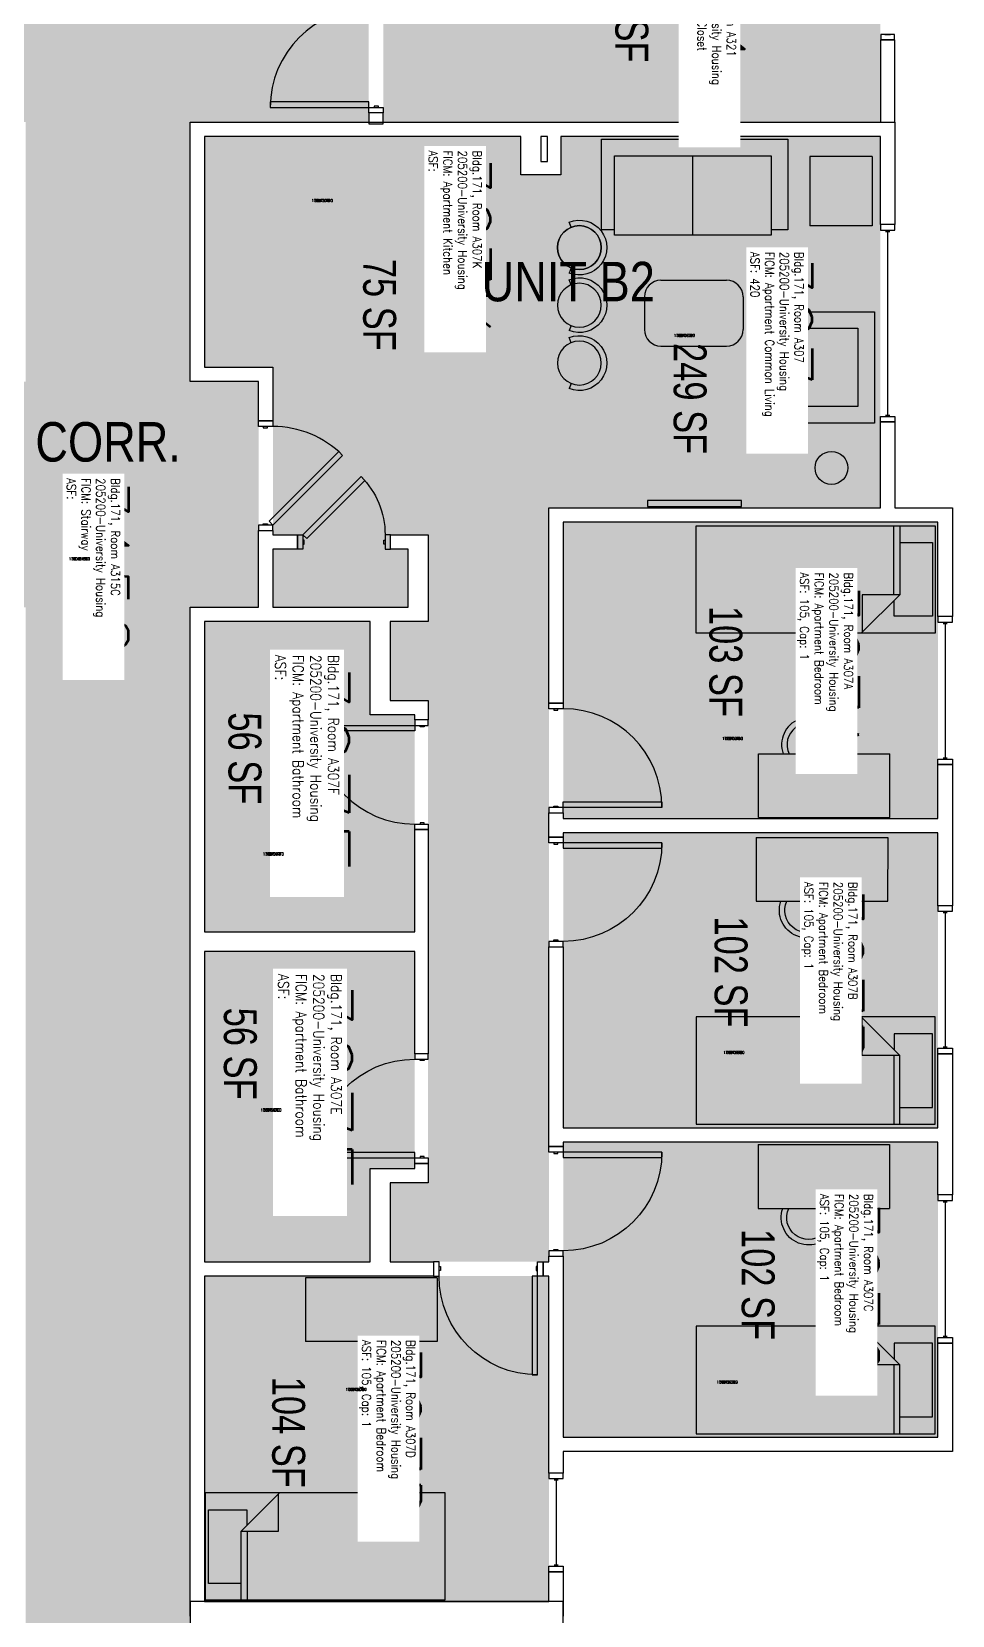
# Model space of a CAD drawing. Header units: inches. Extents: x 88 to 3257, y -489 to 2081.
# Drawn here: x 1581 to 1917, y 540 to 1117 of the extents above; entities that cross this region are included whole.
import ezdxf
from ezdxf.enums import TextEntityAlignment as Align

# ---------------------------------------------------------------- set-up
doc = ezdxf.new("R2010")
doc.units = ezdxf.units.IN
doc.header["$LTSCALE"] = 48
doc.header["$MEASUREMENT"] = 0
for name, color, linetype in [('A-AREA-IDEN', 1, 'Continuous'), ('A-DOOR', 2, 'Continuous'), ('A-FURN', 3, 'Continuous'), ('A-GLAZ', 1, 'Continuous'), ('A-IDEN-RNUM', 7, 'Continuous'), ('A-IDEN-SNUM', 4, 'Continuous'), ('A-IDEN-VNUM', 4, 'Continuous'), ('A-WALL', 5, 'Continuous'), ('AREA-TEXT', 3, 'Continuous'), ('Rooms-Category-Color', 7, 'Continuous'), ('Rooms-College-Color', 7, 'Continuous'), ('Rooms-Department-Color', 7, 'Continuous'), ('Rooms-Division-Color', 7, 'Continuous'), ('Rooms-Information', 7, 'Continuous')]:
    doc.layers.add(name, color=color, linetype=linetype)
doc.styles.add('AREA', font='arial.ttf', dxfattribs={"width": 0.75, "height": 12})
doc.styles.add('ROOMSNUMBER', font='txt.shx', dxfattribs={"height": 0.03})
doc.styles.add('ROOMVNUMBER', font='simplex.shx', dxfattribs={"width": 0.85})
doc.styles.get("Standard").update_dxf_attribs({"font": 'ARIALN.TTF'})
pattern_1 = [(45, (2289.79557, 480.01828), (0.088388348, -0.088388348), [])]

# ---------------------------------------------------------------- blocks, each defined once
blk = doc.blocks.new('A$C4D89189E')
for p, q in [((0, 48), (0, 0)), ((0, 48), (23.25, 48)), ((23.25, 48), (23.25, 0)), ((29.75, 22.18), (30.53, 20.35)), ((0, 0), (23.25, 0.01))]:
    blk.add_line(p, q)
for radius, start, end in [(10, 293.20604, 109.52969), (8, 245.29988, 114.70012)]:
    blk.add_arc((26.59, 29.54), radius, start, end)
blk = doc.blocks.new('LUVSEAT')
at = {"layer": 'A-FURN'}
for p, q in [((0, 34), (-33, 34)), ((-33, 34), (-33, 28)), ((0, -34), (0, 34)), ((-6, 28), (-35, 28)), ((-35, 28), (-35, -29.21)), ((-6, -29.21), (-6, 28)), ((-35, -0.6), (-6, -0.6)), ((-35, -29.21), (-6, -29.21)), ((-33, -29.21), (-33, -34)), ((-33, -34), (0, -34))]:
    blk.add_line(p, q, dxfattribs=at)
blk = doc.blocks.new('Bar stool')
at = {"layer": 'A-FURN'}
for p, q in [((-7.43, -2.97), (-9.29, -3.71)), ((7.43, -2.97), (9.29, -3.71))]:
    blk.add_line(p, q, dxfattribs=at)
blk.add_circle((0, 0), 8, dxfattribs=at)
blk.add_arc((0, 0), 10, 338.20604, 201.79396, dxfattribs=at)
blk = doc.blocks.new('BED_TWIN')
at = {"linetype": 'Continuous'}
for p, q in [((87.250002, 19.500025), (0, 19.500025)), ((0, 19.500025), (0, -19.740625)), ((12.96, 19.500025), (12.96, -5.659925)), ((15.12, -5.659925), (15.12, 19.500025)), ((87.250002, -19.740625), (87.250002, 19.504725)), ((12.96, 13.379975), (0.99222, 13.379975)), ((1, 13.376575), (1, -13.500025)), ((27.040597, -19.740625), (12.96, -5.659925)), ((12.96, -5.659925), (26.64, -5.659925)), ((26.64, -5.659925), (26.64, -19.340025)), ((15, -13.500025), (15, -7.717325)), ((1, -13.500025), (15, -13.500025)), ((0, -19.740625), (87.252733, -19.740625))]:
    blk.add_line(p, q, dxfattribs=at)
blk = doc.blocks.new('TV')
at = {"layer": 'A-FURN'}
blk.add_lwpolyline([(464.06, -449.82), (466.21, -449.82), (466.21, -484.13), (464.06, -484.13)], close=True, dxfattribs=at)
blk = doc.blocks.new('singleseat')
at = {"layer": 'A-FURN'}
for p, q in [((535.06, -401.29), (494.46, -401.29)), ((494.46, -401.29), (494.46, -434.29)), ((535.06, -434.29), (535.06, -401.29)), ((529.06, -407.29), (500.46, -407.29)), ((500.46, -407.29), (500.46, -436.29)), ((529.06, -436.29), (529.06, -407.29)), ((529.06, -436.29), (529.06, -407.29)), ((494.46, -434.29), (500.46, -434.29)), ((500.46, -436.29), (529.06, -436.29)), ((529.06, -434.29), (533.85, -434.29)), ((529.06, -434.29), (535.06, -434.29))]:
    blk.add_line(p, q, dxfattribs=at)

msp = doc.modelspace()

# ---------------------------------------------------------------- hatches: boundary and pattern name
h = msp.add_hatch()
h.set_pattern_fill('ANSI31', color=256, style=0)
h.set_pattern_definition(pattern_1)
h.paths.add_polyline_path([(1705.85, 811.49), (1705.85, 870.22), (1696.64, 870.22), (1696.64, 811.49)], flags=9)
h = msp.add_hatch()
h.set_pattern_fill('ANSI31', color=256, style=0)
h.set_pattern_definition(pattern_1)
h.paths.add_polyline_path([(1705.85, 811.49), (1705.85, 870.22), (1696.64, 870.22), (1696.64, 811.49)], flags=9)
at = {"layer": 'Rooms-Category-Color', "true_color": 0xadadad}
for points in [[(547.22, 1084.25), (609.5, 1084.25), (609.5, 965.5), (687.5, 965.5), (687.5, 1084.25), (855.25, 1084.25), (855.25, 1060.25), (1158.95, 1060.25), (1158.95, 1084.25), (1578.7, 1084.25), (1703.95, 1084.25), (1703.95, 1168.24), (1549.3, 1168.24), (1549.3, 1193.24), (1466.98, 1193.24), (1466.98, 1168.24), (1104.2, 1168.24), (1104.2, 1156.25), (910, 1156.25), (910, 1168.24), (547.22, 1168.24), (547.22, 1084.25)], [(1638.7, 1084.25), (1578.7, 1084.25), (1578.7, 989.61), (1553.7, 989.61), (1553.7, 907.28), (1578.7, 907.28), (1578.7, 176.47), (1553.7, 176.47), (1553.7, 94.14), (1578.7, 94.14), (1578.7, -0.5), (1546.26, -0.5), (1546.26, -112), (1578.7, -112), (1578.7, -140), (1638.7, -140), (1638.7, 94.14), (1663.7, 94.14), (1663.7, 176.47), (1638.7, 176.47), (1638.7, 907.28), (1663.7, 907.28), (1663.7, 989.61), (1638.7, 989.61)]]:
    msp.add_hatch(color=253, dxfattribs=at).paths.add_polyline_path(points)
at = {"layer": 'Rooms-Category-Color', "true_color": 0x728ef3}
for points in [[(1890.7, 1084.25), (1890.7, 1168.24), (1709.2, 1168.24), (1709.2, 1084.25)], [(1643.95, 994.86), (1774.08, 994.86), (1774.08, 1065), (1759.45, 1065), (1759.45, 1079), (1643.95, 1079)], [(1774.08, 1079), (1774.08, 994.86), (1668.95, 994.86), (1668.95, 933.73), (1677.9, 933.73), (1677.9, 928.48), (1668.95, 928.48), (1668.95, 907.28), (1718.33, 907.28), (1718.33, 928.48), (1711.9, 928.48), (1711.9, 933.73), (1725.58, 933.73), (1725.58, 902.03), (1711.7, 902.03), (1711.7, 873.28), (1725.58, 873.28), (1725.58, 697.25), (1711.7, 697.25), (1711.7, 668.5), (1769.7, 668.5), (1769.7, 943.5), (1890.7, 943.5), (1890.7, 1079)], [(1774.95, 938.25), (1911.7, 938.25), (1911.7, 830.25), (1774.95, 830.25)], [(1643.95, 902.03), (1643.95, 788.89), (1720.7, 788.89), (1720.7, 868.03), (1704.45, 868.03), (1704.45, 902.03)], [(1774.95, 825), (1911.7, 825), (1911.7, 717.38), (1774.95, 717.38)], [(1643.95, 781.64), (1643.95, 668.5), (1704.45, 668.5), (1704.45, 702.5), (1720.7, 702.5), (1720.7, 781.64)], [(1774.95, 712.13), (1774.95, 604.5), (1911.7, 604.5), (1911.7, 712.13)], [(1643.95, 544.5), (1643.95, 663.25), (1769.7, 663.25), (1769.7, 544.5)]]:
    msp.add_hatch(color=171, dxfattribs=at).paths.add_polyline_path(points)
at = {"layer": 'Rooms-College-Color', "true_color": 0xadadad}
for points in [[(547.22, 1084.25), (609.5, 1084.25), (609.5, 965.5), (687.5, 965.5), (687.5, 1084.25), (855.25, 1084.25), (855.25, 1060.25), (1158.95, 1060.25), (1158.95, 1084.25), (1578.7, 1084.25), (1703.95, 1084.25), (1703.95, 1168.24), (1549.3, 1168.24), (1549.3, 1193.24), (1466.98, 1193.24), (1466.98, 1168.24), (1104.2, 1168.24), (1104.2, 1156.25), (910, 1156.25), (910, 1168.24), (547.22, 1168.24), (547.22, 1084.25)], [(1890.7, 1084.25), (1890.7, 1168.24), (1709.2, 1168.24), (1709.2, 1084.25)], [(1638.7, 1084.25), (1578.7, 1084.25), (1578.7, 989.61), (1553.7, 989.61), (1553.7, 907.28), (1578.7, 907.28), (1578.7, 176.47), (1553.7, 176.47), (1553.7, 94.14), (1578.7, 94.14), (1578.7, -0.5), (1546.26, -0.5), (1546.26, -112), (1578.7, -112), (1578.7, -140), (1638.7, -140), (1638.7, 94.14), (1663.7, 94.14), (1663.7, 176.47), (1638.7, 176.47), (1638.7, 907.28), (1663.7, 907.28), (1663.7, 989.61), (1638.7, 989.61)], [(1643.95, 994.86), (1774.08, 994.86), (1774.08, 1065), (1759.45, 1065), (1759.45, 1079), (1643.95, 1079)], [(1774.08, 1079), (1774.08, 994.86), (1668.95, 994.86), (1668.95, 933.73), (1677.9, 933.73), (1677.9, 928.48), (1668.95, 928.48), (1668.95, 907.28), (1718.33, 907.28), (1718.33, 928.48), (1711.9, 928.48), (1711.9, 933.73), (1725.58, 933.73), (1725.58, 902.03), (1711.7, 902.03), (1711.7, 873.28), (1725.58, 873.28), (1725.58, 697.25), (1711.7, 697.25), (1711.7, 668.5), (1769.7, 668.5), (1769.7, 943.5), (1890.7, 943.5), (1890.7, 1079)], [(1774.95, 938.25), (1911.7, 938.25), (1911.7, 830.25), (1774.95, 830.25)], [(1643.95, 902.03), (1643.95, 788.89), (1720.7, 788.89), (1720.7, 868.03), (1704.45, 868.03), (1704.45, 902.03)], [(1774.95, 825), (1911.7, 825), (1911.7, 717.38), (1774.95, 717.38)], [(1643.95, 781.64), (1643.95, 668.5), (1704.45, 668.5), (1704.45, 702.5), (1720.7, 702.5), (1720.7, 781.64)], [(1774.95, 712.13), (1774.95, 604.5), (1911.7, 604.5), (1911.7, 712.13)], [(1643.95, 544.5), (1643.95, 663.25), (1769.7, 663.25), (1769.7, 544.5)]]:
    msp.add_hatch(color=253, dxfattribs=at).paths.add_polyline_path(points)
at = {"layer": 'Rooms-Department-Color', "true_color": 0xacacac}
for points in [[(547.22, 1084.25), (609.5, 1084.25), (609.5, 965.5), (687.5, 965.5), (687.5, 1084.25), (855.25, 1084.25), (855.25, 1060.25), (1158.95, 1060.25), (1158.95, 1084.25), (1578.7, 1084.25), (1703.95, 1084.25), (1703.95, 1168.24), (1549.3, 1168.24), (1549.3, 1193.24), (1466.98, 1193.24), (1466.98, 1168.24), (1104.2, 1168.24), (1104.2, 1156.25), (910, 1156.25), (910, 1168.24), (547.22, 1168.24), (547.22, 1084.25)], [(1638.7, 1084.25), (1578.7, 1084.25), (1578.7, 989.61), (1553.7, 989.61), (1553.7, 907.28), (1578.7, 907.28), (1578.7, 176.47), (1553.7, 176.47), (1553.7, 94.14), (1578.7, 94.14), (1578.7, -0.5), (1546.26, -0.5), (1546.26, -112), (1578.7, -112), (1578.7, -140), (1638.7, -140), (1638.7, 94.14), (1663.7, 94.14), (1663.7, 176.47), (1638.7, 176.47), (1638.7, 907.28), (1663.7, 907.28), (1663.7, 989.61), (1638.7, 989.61)]]:
    msp.add_hatch(color=253, dxfattribs=at).paths.add_polyline_path(points)
at = {"layer": 'Rooms-Department-Color', "true_color": 0x604aed}
for points in [[(1890.7, 1084.25), (1890.7, 1168.24), (1709.2, 1168.24), (1709.2, 1084.25)], [(1643.95, 994.86), (1774.08, 994.86), (1774.08, 1065), (1759.45, 1065), (1759.45, 1079), (1643.95, 1079)], [(1774.08, 1079), (1774.08, 994.86), (1668.95, 994.86), (1668.95, 933.73), (1677.9, 933.73), (1677.9, 928.48), (1668.95, 928.48), (1668.95, 907.28), (1718.33, 907.28), (1718.33, 928.48), (1711.9, 928.48), (1711.9, 933.73), (1725.58, 933.73), (1725.58, 902.03), (1711.7, 902.03), (1711.7, 873.28), (1725.58, 873.28), (1725.58, 697.25), (1711.7, 697.25), (1711.7, 668.5), (1769.7, 668.5), (1769.7, 943.5), (1890.7, 943.5), (1890.7, 1079)], [(1774.95, 938.25), (1911.7, 938.25), (1911.7, 830.25), (1774.95, 830.25)], [(1643.95, 902.03), (1643.95, 788.89), (1720.7, 788.89), (1720.7, 868.03), (1704.45, 868.03), (1704.45, 902.03)], [(1774.95, 825), (1911.7, 825), (1911.7, 717.38), (1774.95, 717.38)], [(1643.95, 781.64), (1643.95, 668.5), (1704.45, 668.5), (1704.45, 702.5), (1720.7, 702.5), (1720.7, 781.64)], [(1774.95, 712.13), (1774.95, 604.5), (1911.7, 604.5), (1911.7, 712.13)], [(1643.95, 544.5), (1643.95, 663.25), (1769.7, 663.25), (1769.7, 544.5)]]:
    msp.add_hatch(color=173, dxfattribs=at).paths.add_polyline_path(points)
at = {"layer": 'Rooms-Division-Color', "true_color": 0xadadad}
for points in [[(547.22, 1084.25), (609.5, 1084.25), (609.5, 965.5), (687.5, 965.5), (687.5, 1084.25), (855.25, 1084.25), (855.25, 1060.25), (1158.95, 1060.25), (1158.95, 1084.25), (1578.7, 1084.25), (1703.95, 1084.25), (1703.95, 1168.24), (1549.3, 1168.24), (1549.3, 1193.24), (1466.98, 1193.24), (1466.98, 1168.24), (1104.2, 1168.24), (1104.2, 1156.25), (910, 1156.25), (910, 1168.24), (547.22, 1168.24), (547.22, 1084.25)], [(1638.7, 1084.25), (1578.7, 1084.25), (1578.7, 989.61), (1553.7, 989.61), (1553.7, 907.28), (1578.7, 907.28), (1578.7, 176.47), (1553.7, 176.47), (1553.7, 94.14), (1578.7, 94.14), (1578.7, -0.5), (1546.26, -0.5), (1546.26, -112), (1578.7, -112), (1578.7, -140), (1638.7, -140), (1638.7, 94.14), (1663.7, 94.14), (1663.7, 176.47), (1638.7, 176.47), (1638.7, 907.28), (1663.7, 907.28), (1663.7, 989.61), (1638.7, 989.61)]]:
    msp.add_hatch(color=253, dxfattribs=at).paths.add_polyline_path(points)
at = {"layer": 'Rooms-Division-Color', "true_color": 0x604aed}
for points in [[(1890.7, 1084.25), (1890.7, 1168.24), (1709.2, 1168.24), (1709.2, 1084.25)], [(1643.95, 994.86), (1774.08, 994.86), (1774.08, 1065), (1759.45, 1065), (1759.45, 1079), (1643.95, 1079)], [(1774.08, 1079), (1774.08, 994.86), (1668.95, 994.86), (1668.95, 933.73), (1677.9, 933.73), (1677.9, 928.48), (1668.95, 928.48), (1668.95, 907.28), (1718.33, 907.28), (1718.33, 928.48), (1711.9, 928.48), (1711.9, 933.73), (1725.58, 933.73), (1725.58, 902.03), (1711.7, 902.03), (1711.7, 873.28), (1725.58, 873.28), (1725.58, 697.25), (1711.7, 697.25), (1711.7, 668.5), (1769.7, 668.5), (1769.7, 943.5), (1890.7, 943.5), (1890.7, 1079)], [(1774.95, 938.25), (1911.7, 938.25), (1911.7, 830.25), (1774.95, 830.25)], [(1643.95, 902.03), (1643.95, 788.89), (1720.7, 788.89), (1720.7, 868.03), (1704.45, 868.03), (1704.45, 902.03)], [(1774.95, 825), (1911.7, 825), (1911.7, 717.38), (1774.95, 717.38)], [(1643.95, 781.64), (1643.95, 668.5), (1704.45, 668.5), (1704.45, 702.5), (1720.7, 702.5), (1720.7, 781.64)], [(1774.95, 712.13), (1774.95, 604.5), (1911.7, 604.5), (1911.7, 712.13)], [(1643.95, 544.5), (1643.95, 663.25), (1769.7, 663.25), (1769.7, 544.5)]]:
    msp.add_hatch(color=173, dxfattribs=at).paths.add_polyline_path(points)

# ---------------------------------------------------------------- linework, layer by layer
at = {"layer": 'A-DOOR'}
for p, q in [((1703.95, 1091.63), (1667.95, 1091.63)), ((1667.95, 1091.63), (1667.95, 1089.63)), ((1703.95, 1091.63), (1667.95, 1091.63)), ((1667.95, 1091.63), (1667.95, 1089.63)), ((1667.95, 1089.63), (1703.95, 1089.63)), ((1667.95, 1089.63), (1703.95, 1089.63)), ((1703.95, 1089.63), (1703.95, 1091.63)), ((1703.95, 1089.63), (1703.95, 1091.63)), ((1703.95, 1087.63), (1703.95, 1089.63)), ((1703.95, 1089.63), (1709.2, 1089.63)), ((1703.95, 1087.63), (1703.95, 1089.63)), ((1703.95, 1089.63), (1709.2, 1089.63)), ((1709.2, 1087.63), (1703.95, 1087.63)), ((1709.2, 1087.63), (1703.95, 1087.63)), ((1707.45, 1090.13), (1705.95, 1090.13)), ((1705.95, 1090.13), (1705.95, 1089.63)), ((1707.45, 1090.13), (1705.95, 1090.13)), ((1705.95, 1090.13), (1705.95, 1089.63)), ((1705.95, 1089.63), (1707.45, 1089.63)), ((1705.95, 1089.63), (1707.45, 1089.63)), ((1707.45, 1089.63), (1707.45, 1090.13)), ((1707.45, 1089.63), (1707.45, 1090.13)), ((1709.2, 1089.63), (1709.2, 1087.63)), ((1709.2, 1089.63), (1709.2, 1087.63))]:
    msp.add_line(p, q, dxfattribs=at)
for points in [[(1663.7, 973.22), (1663.7, 975.22), (1668.95, 975.22), (1668.95, 973.22)], [(1663.7, 973.22), (1663.7, 975.22), (1668.95, 975.22), (1668.95, 973.22)], [(1665.45, 973.22), (1665.45, 972.72), (1666.95, 972.72), (1666.95, 973.22)], [(1665.45, 973.22), (1665.45, 972.72), (1666.95, 972.72), (1666.95, 973.22)], [(1668.95, 937.22), (1667.54, 938.63), (1692.99, 964.09), (1694.41, 962.67)], [(1668.95, 937.22), (1667.54, 938.63), (1692.99, 964.09), (1694.41, 962.67)], [(1679.9, 933.73), (1681.32, 932.32), (1702.53, 953.53), (1701.12, 954.94)], [(1679.9, 933.73), (1681.32, 932.32), (1702.53, 953.53), (1701.12, 954.94)], [(1663.7, 937.22), (1663.7, 935.22), (1668.95, 935.22), (1668.95, 937.22)], [(1663.7, 937.22), (1663.7, 935.22), (1668.95, 935.22), (1668.95, 937.22)], [(1665.45, 937.22), (1665.45, 937.72), (1666.95, 937.72), (1666.95, 937.22)], [(1665.45, 937.22), (1665.45, 937.72), (1666.95, 937.72), (1666.95, 937.22)], [(1679.9, 928.48), (1677.9, 928.48), (1677.9, 933.73), (1679.9, 933.73)], [(1679.9, 928.48), (1677.9, 928.48), (1677.9, 933.73), (1679.9, 933.73)], [(1679.9, 930.23), (1680.4, 930.23), (1680.4, 931.73), (1679.9, 931.73)], [(1679.9, 930.23), (1680.4, 930.23), (1680.4, 931.73), (1679.9, 931.73)], [(1709.9, 930.23), (1709.4, 930.23), (1709.4, 931.73), (1709.9, 931.73)], [(1709.9, 930.23), (1709.4, 930.23), (1709.4, 931.73), (1709.9, 931.73)], [(1709.9, 928.48), (1711.9, 928.48), (1711.9, 933.73), (1709.9, 933.73)], [(1709.9, 928.48), (1711.9, 928.48), (1711.9, 933.73), (1709.9, 933.73)], [(1769.7, 870.25), (1769.7, 872.25), (1774.95, 872.25), (1774.95, 870.25)], [(1769.7, 870.25), (1769.7, 872.25), (1774.95, 872.25), (1774.95, 870.25)], [(1771.45, 870.25), (1771.45, 869.75), (1772.95, 869.75), (1772.95, 870.25)], [(1771.45, 870.25), (1771.45, 869.75), (1772.95, 869.75), (1772.95, 870.25)], [(1720.7, 864.14), (1720.7, 862.14), (1684.7, 862.14), (1684.7, 864.14)], [(1720.7, 864.14), (1720.7, 862.14), (1684.7, 862.14), (1684.7, 864.14)], [(1725.58, 864.14), (1725.58, 866.14), (1720.7, 866.14), (1720.7, 864.14)], [(1725.58, 864.14), (1725.58, 866.14), (1720.7, 866.14), (1720.7, 864.14)], [(1724.2, 864.14), (1724.2, 863.64), (1722.7, 863.64), (1722.7, 864.14)], [(1724.2, 864.14), (1724.2, 863.64), (1722.7, 863.64), (1722.7, 864.14)], [(1769.7, 834.25), (1769.7, 832.25), (1774.95, 832.25), (1774.95, 834.25)], [(1769.7, 834.25), (1769.7, 832.25), (1774.95, 832.25), (1774.95, 834.25)], [(1771.45, 834.25), (1771.45, 834.75), (1772.95, 834.75), (1772.95, 834.25)], [(1771.45, 834.25), (1771.45, 834.75), (1772.95, 834.75), (1772.95, 834.25)], [(1774.95, 834.25), (1774.95, 836.25), (1810.95, 836.25), (1810.95, 834.25)], [(1774.95, 834.25), (1774.95, 836.25), (1810.95, 836.25), (1810.95, 834.25)], [(1725.58, 828.14), (1725.58, 826.14), (1720.7, 826.14), (1720.7, 828.14)], [(1725.58, 828.14), (1725.58, 826.14), (1720.7, 826.14), (1720.7, 828.14)], [(1724.2, 828.14), (1724.2, 828.64), (1722.7, 828.64), (1722.7, 828.14)], [(1724.2, 828.14), (1724.2, 828.64), (1722.7, 828.64), (1722.7, 828.14)], [(1769.7, 821.38), (1769.7, 823.38), (1774.95, 823.38), (1774.95, 821.38)], [(1769.7, 821.38), (1769.7, 823.38), (1774.95, 823.38), (1774.95, 821.38)], [(1771.45, 821.38), (1771.45, 820.88), (1772.95, 820.88), (1772.95, 821.38)], [(1771.45, 821.38), (1771.45, 820.88), (1772.95, 820.88), (1772.95, 821.38)], [(1774.95, 821.38), (1774.95, 819.38), (1810.95, 819.38), (1810.95, 821.38)], [(1774.95, 821.38), (1774.95, 819.38), (1810.95, 819.38), (1810.95, 821.38)], [(1771.45, 785.38), (1771.45, 785.88), (1772.95, 785.88), (1772.95, 785.38)], [(1771.45, 785.38), (1771.45, 785.88), (1772.95, 785.88), (1772.95, 785.38)], [(1769.7, 785.38), (1769.7, 783.38), (1774.95, 783.38), (1774.95, 785.38)], [(1769.7, 785.38), (1769.7, 783.38), (1774.95, 783.38), (1774.95, 785.38)], [(1725.58, 742.39), (1725.58, 744.39), (1720.7, 744.39), (1720.7, 742.39)], [(1725.58, 742.39), (1725.58, 744.39), (1720.7, 744.39), (1720.7, 742.39)], [(1724.2, 742.39), (1724.2, 741.89), (1722.7, 741.89), (1722.7, 742.39)], [(1724.2, 742.39), (1724.2, 741.89), (1722.7, 741.89), (1722.7, 742.39)], [(1720.7, 706.39), (1720.7, 708.39), (1684.7, 708.39), (1684.7, 706.39)], [(1720.7, 706.39), (1720.7, 708.39), (1684.7, 708.39), (1684.7, 706.39)], [(1725.58, 706.39), (1725.58, 704.39), (1720.7, 704.39), (1720.7, 706.39)], [(1725.58, 706.39), (1725.58, 704.39), (1720.7, 704.39), (1720.7, 706.39)], [(1724.2, 706.39), (1724.2, 706.89), (1722.7, 706.89), (1722.7, 706.39)], [(1724.2, 706.39), (1724.2, 706.89), (1722.7, 706.89), (1722.7, 706.39)], [(1769.7, 708.5), (1769.7, 710.5), (1774.95, 710.5), (1774.95, 708.5)], [(1769.7, 708.5), (1769.7, 710.5), (1774.95, 710.5), (1774.95, 708.5)], [(1771.45, 708.5), (1771.45, 708), (1772.95, 708), (1772.95, 708.5)], [(1771.45, 708.5), (1771.45, 708), (1772.95, 708), (1772.95, 708.5)], [(1774.95, 708.5), (1774.95, 706.5), (1810.95, 706.5), (1810.95, 708.5)], [(1774.95, 708.5), (1774.95, 706.5), (1810.95, 706.5), (1810.95, 708.5)], [(1769.7, 672.5), (1769.7, 670.5), (1774.95, 670.5), (1774.95, 672.5)], [(1769.7, 672.5), (1769.7, 670.5), (1774.95, 670.5), (1774.95, 672.5)], [(1771.45, 672.5), (1771.45, 673), (1772.95, 673), (1772.95, 672.5)], [(1771.45, 672.5), (1771.45, 673), (1772.95, 673), (1772.95, 672.5)], [(1729.58, 668.5), (1727.58, 668.5), (1727.58, 663.25), (1729.58, 663.25)], [(1729.58, 668.5), (1727.58, 668.5), (1727.58, 663.25), (1729.58, 663.25)], [(1729.58, 666.75), (1730.08, 666.75), (1730.08, 665.25), (1729.58, 665.25)], [(1729.58, 666.75), (1730.08, 666.75), (1730.08, 665.25), (1729.58, 665.25)], [(1765.58, 666.75), (1765.08, 666.75), (1765.08, 665.25), (1765.58, 665.25)], [(1765.58, 666.75), (1765.08, 666.75), (1765.08, 665.25), (1765.58, 665.25)], [(1765.58, 668.5), (1767.58, 668.5), (1767.58, 663.25), (1765.58, 663.25)], [(1765.58, 668.5), (1767.58, 668.5), (1767.58, 663.25), (1765.58, 663.25)], [(1765.58, 663.25), (1763.58, 663.25), (1763.58, 627.25), (1765.58, 627.25)], [(1765.58, 663.25), (1763.58, 663.25), (1763.58, 627.25), (1765.58, 627.25)]]:
    msp.add_lwpolyline(points, close=True, dxfattribs=at)
for centre, start, end in [((1703.95, 1089.63), 90, 180), ((1703.95, 1089.63), 90, 180), ((1668.95, 937.22), 45, 90), ((1668.95, 937.22), 45, 90), ((1774.95, 834.25), 0, 90), ((1774.95, 834.25), 0, 90), ((1720.7, 864.14), 180, 270), ((1720.7, 864.14), 180, 270)]:
    msp.add_arc(centre, 36, start, end, dxfattribs=at)
at = {"layer": 'A-DOOR', "extrusion": (0, 0, -1)}
for centre, radius, start, end in [((-1679.9, 933.73), 30, 135, 180), ((-1679.9, 933.73), 30, 135, 180), ((-1774.95, 821.38), 36, 180, 270), ((-1774.95, 821.38), 36, 180, 270), ((-1720.7, 706.39), 36, 0, 90), ((-1720.7, 706.39), 36, 0, 90), ((-1774.95, 708.5), 36, 180, 270), ((-1774.95, 708.5), 36, 180, 270), ((-1765.58, 663.25), 36, 270, 0), ((-1765.58, 663.25), 36, 270, 0)]:
    msp.add_arc(centre, radius, start, end, dxfattribs=at)
at = {"layer": 'A-FURN'}
for p, q in [((1887.68, 1071.69), (1864.93, 1071.69)), ((1864.93, 1071.69), (1864.93, 1046.44)), ((1887.68, 1071.69), (1864.93, 1071.69)), ((1864.93, 1071.69), (1864.93, 1046.44)), ((1887.68, 1071.69), (1887.68, 1046.44)), ((1887.68, 1071.69), (1887.68, 1046.44)), ((1887.68, 1046.44), (1864.93, 1046.44)), ((1887.68, 1046.44), (1864.93, 1046.44)), ((1810.57, 1026.55), (1834.57, 1026.55)), ((1810.57, 1026.55), (1834.57, 1026.55)), ((1804.57, 1020.55), (1804.57, 1008.55)), ((1804.57, 1020.55), (1804.57, 1008.55)), ((1840.57, 1020.55), (1840.57, 1008.55)), ((1840.57, 1020.55), (1840.57, 1008.55)), ((1810.57, 1002.55), (1834.57, 1002.55)), ((1810.57, 1002.55), (1834.57, 1002.55))]:
    msp.add_line(p, q, dxfattribs=at)
for centre, radius in [((1780.81, 1038.48), 8), ((1780.81, 1038.48), 8), ((1872.83, 958.1), 6), ((1872.83, 958.1), 6)]:
    msp.add_circle(centre, radius, dxfattribs=at)
for centre, start, end in [((1810.57, 1020.55), 90, 180), ((1810.57, 1020.55), 90, 180), ((1834.57, 1020.55), 0, 90), ((1834.57, 1020.55), 0, 90), ((1810.57, 1008.55), 180, 270), ((1810.57, 1008.55), 180, 270), ((1834.57, 1008.55), 270, 0), ((1834.57, 1008.55), 270, 0)]:
    msp.add_arc(centre, 6, start, end, dxfattribs=at)
at = {"layer": 'A-GLAZ'}
for p, q in [((1890.83, 1116.25), (1890.83, 1114.25)), ((1895.83, 1116.25), (1890.83, 1116.25)), ((1890.83, 1116.25), (1890.83, 1114.25)), ((1895.83, 1116.25), (1890.83, 1116.25)), ((1892.33, 1116.25), (1894.33, 1116.25)), ((1892.33, 1116.25), (1894.33, 1116.25)), ((1895.83, 1114.25), (1895.83, 1116.25)), ((1895.83, 1114.25), (1895.83, 1116.25)), ((1890.83, 1114.25), (1895.83, 1114.25)), ((1890.83, 1114.25), (1895.83, 1114.25)), ((1892.58, 1044.38), (1894.08, 1044.38)), ((1892.58, 1044.38), (1894.08, 1044.38)), ((1893.33, 1044.38), (1893.33, 977.38)), ((1893.33, 1044.38), (1893.33, 977.38)), ((1892.58, 977.38), (1894.08, 977.38)), ((1892.58, 977.38), (1894.08, 977.38)), ((1913.58, 901.34), (1915.08, 901.34)), ((1913.58, 901.34), (1915.08, 901.34)), ((1914.33, 901.34), (1914.33, 852.34)), ((1914.33, 901.34), (1914.33, 852.34)), ((1913.58, 852.34), (1915.08, 852.34)), ((1913.58, 852.34), (1915.08, 852.34)), ((1913.58, 795.88), (1915.08, 795.88)), ((1913.58, 795.88), (1915.08, 795.88)), ((1914.33, 795.88), (1914.33, 746.88)), ((1914.33, 795.88), (1914.33, 746.88)), ((1913.58, 746.88), (1915.08, 746.88)), ((1913.58, 746.88), (1915.08, 746.88)), ((1913.58, 690.35), (1915.08, 690.35)), ((1913.58, 690.35), (1915.08, 690.35)), ((1914.33, 690.35), (1914.33, 641.35)), ((1914.33, 690.35), (1914.33, 641.35)), ((1913.58, 641.35), (1915.08, 641.35)), ((1913.58, 641.35), (1915.08, 641.35)), ((1771.58, 588.88), (1773.08, 588.88)), ((1771.58, 588.88), (1773.08, 588.88)), ((1772.33, 588.88), (1772.33, 557.88)), ((1772.33, 588.88), (1772.33, 557.88)), ((1771.58, 557.88), (1773.08, 557.88)), ((1771.58, 557.88), (1773.08, 557.88))]:
    msp.add_line(p, q, dxfattribs=at)
for points in [[(1895.95, 1044.88), (1895.95, 1046.88), (1890.7, 1046.88), (1890.7, 1044.88)], [(1895.95, 1044.88), (1895.95, 1046.88), (1890.7, 1046.88), (1890.7, 1044.88)], [(1895.95, 976.88), (1895.95, 974.88), (1890.7, 974.88), (1890.7, 976.88)], [(1895.95, 976.88), (1895.95, 974.88), (1890.7, 974.88), (1890.7, 976.88)], [(1916.95, 901.84), (1916.95, 903.84), (1911.7, 903.84), (1911.7, 901.84)], [(1916.95, 901.84), (1916.95, 903.84), (1911.7, 903.84), (1911.7, 901.84)], [(1916.95, 851.84), (1916.95, 849.84), (1911.7, 849.84), (1911.7, 851.84)], [(1916.95, 851.84), (1916.95, 849.84), (1911.7, 849.84), (1911.7, 851.84)], [(1916.95, 796.38), (1916.95, 798.38), (1911.7, 798.38), (1911.7, 796.38)], [(1916.95, 796.38), (1916.95, 798.38), (1911.7, 798.38), (1911.7, 796.38)], [(1916.95, 746.38), (1916.95, 744.38), (1911.7, 744.38), (1911.7, 746.38)], [(1916.95, 746.38), (1916.95, 744.38), (1911.7, 744.38), (1911.7, 746.38)], [(1916.95, 690.85), (1916.95, 692.85), (1911.7, 692.85), (1911.7, 690.85)], [(1916.95, 690.85), (1916.95, 692.85), (1911.7, 692.85), (1911.7, 690.85)], [(1916.95, 640.85), (1916.95, 638.85), (1911.7, 638.85), (1911.7, 640.85)], [(1916.95, 640.85), (1916.95, 638.85), (1911.7, 638.85), (1911.7, 640.85)], [(1774.95, 589.38), (1774.95, 591.38), (1769.7, 591.38), (1769.7, 589.38)], [(1774.95, 589.38), (1774.95, 591.38), (1769.7, 591.38), (1769.7, 589.38)], [(1774.95, 557.38), (1774.95, 555.38), (1769.7, 555.38), (1769.7, 557.38)], [(1774.95, 557.38), (1774.95, 555.38), (1769.7, 555.38), (1769.7, 557.38)]]:
    msp.add_lwpolyline(points, close=True, dxfattribs=at)
at = {"layer": 'A-WALL'}
for p, q in [((1895.95, 1114.25), (1890.7, 1114.25)), ((1890.7, 1114.25), (1890.7, 1084.25)), ((1895.95, 1114.25), (1890.7, 1114.25)), ((1890.7, 1114.25), (1890.7, 1084.25)), ((1895.95, 1084.25), (1895.95, 1114.25)), ((1895.95, 1084.25), (1895.95, 1114.25)), ((1709.2, 1087.63), (1703.95, 1087.63)), ((1703.95, 1087.63), (1703.95, 1083.63)), ((1709.2, 1087.63), (1703.95, 1087.63)), ((1703.95, 1087.63), (1703.95, 1083.63)), ((1709.2, 1083.63), (1709.2, 1087.63)), ((1709.2, 1083.63), (1709.2, 1087.63)), ((1638.7, 989.61), (1638.7, 1084.25)), ((1638.7, 1084.25), (1895.95, 1084.25)), ((1638.7, 989.61), (1638.7, 1084.25)), ((1638.7, 1084.25), (1895.95, 1084.25)), ((1703.95, 1083.63), (1709.2, 1083.63)), ((1703.95, 1083.63), (1709.2, 1083.63)), ((1890.7, 1084.25), (1895.95, 1084.25)), ((1890.7, 1084.25), (1895.95, 1084.25)), ((1895.95, 1084.25), (1895.95, 1046.88)), ((1895.95, 1084.25), (1895.95, 1046.88)), ((1643.95, 1079), (1643.95, 994.86)), ((1759.45, 1079), (1643.95, 1079)), ((1643.95, 1079), (1643.95, 994.86)), ((1759.45, 1079), (1643.95, 1079)), ((1759.45, 1065), (1759.45, 1079)), ((1759.45, 1065), (1759.45, 1079)), ((1769.2, 1079), (1766.7, 1079)), ((1766.7, 1079), (1766.7, 1069.88)), ((1769.2, 1079), (1766.7, 1079)), ((1766.7, 1079), (1766.7, 1069.88)), ((1769.2, 1069.88), (1769.2, 1079)), ((1769.2, 1069.88), (1769.2, 1079)), ((1890.7, 1079), (1774.08, 1079)), ((1774.08, 1079), (1774.08, 1065)), ((1890.7, 1079), (1774.08, 1079)), ((1774.08, 1079), (1774.08, 1065)), ((1890.7, 1046.88), (1890.7, 1079)), ((1890.7, 1046.88), (1890.7, 1079)), ((1766.7, 1069.88), (1769.2, 1069.88)), ((1766.7, 1069.88), (1769.2, 1069.88)), ((1774.08, 1065), (1759.45, 1065)), ((1774.08, 1065), (1759.45, 1065)), ((1895.95, 1046.88), (1890.7, 1046.88)), ((1895.95, 1046.88), (1890.7, 1046.88)), ((1643.95, 994.86), (1668.95, 994.86)), ((1643.95, 994.86), (1668.95, 994.86)), ((1668.95, 994.86), (1668.95, 975.22)), ((1668.95, 994.86), (1668.95, 975.22)), ((1663.7, 989.61), (1638.7, 989.61)), ((1663.7, 989.61), (1638.7, 989.61)), ((1663.7, 975.22), (1663.7, 989.61)), ((1663.7, 975.22), (1663.7, 989.61)), ((1668.95, 975.22), (1663.7, 975.22)), ((1668.95, 975.22), (1663.7, 975.22)), ((1890.7, 943.5), (1890.7, 974.88)), ((1890.7, 974.88), (1895.95, 974.88)), ((1890.7, 943.5), (1890.7, 974.88)), ((1890.7, 974.88), (1895.95, 974.88)), ((1895.95, 974.88), (1895.95, 943.5)), ((1895.95, 974.88), (1895.95, 943.5)), ((1769.7, 943.5), (1890.7, 943.5)), ((1769.7, 872.25), (1769.7, 943.5)), ((1769.7, 943.5), (1890.7, 943.5)), ((1769.7, 872.25), (1769.7, 943.5)), ((1895.95, 943.5), (1916.95, 943.5)), ((1895.95, 943.5), (1916.95, 943.5)), ((1916.95, 943.5), (1916.95, 903.84)), ((1916.95, 943.5), (1916.95, 903.84)), ((1911.7, 938.25), (1774.95, 938.25)), ((1774.95, 938.25), (1774.95, 872.25)), ((1911.7, 938.25), (1774.95, 938.25)), ((1774.95, 938.25), (1774.95, 872.25)), ((1911.7, 903.84), (1911.7, 938.25)), ((1911.7, 903.84), (1911.7, 938.25)), ((1663.7, 907.28), (1663.7, 935.22)), ((1663.7, 935.22), (1668.95, 935.22)), ((1663.7, 907.28), (1663.7, 935.22)), ((1663.7, 935.22), (1668.95, 935.22)), ((1668.95, 935.22), (1668.95, 933.73)), ((1668.95, 935.22), (1668.95, 933.73)), ((1668.95, 933.73), (1677.9, 933.73)), ((1668.95, 933.73), (1677.9, 933.73)), ((1677.9, 933.73), (1677.9, 928.48)), ((1677.9, 933.73), (1677.9, 928.48)), ((1711.9, 933.73), (1725.58, 933.73)), ((1711.9, 928.48), (1711.9, 933.73)), ((1711.9, 933.73), (1725.58, 933.73)), ((1711.9, 928.48), (1711.9, 933.73)), ((1725.58, 933.73), (1725.58, 902.03)), ((1725.58, 933.73), (1725.58, 902.03)), ((1677.9, 928.48), (1668.95, 928.48)), ((1668.95, 928.48), (1668.95, 907.28)), ((1677.9, 928.48), (1668.95, 928.48)), ((1668.95, 928.48), (1668.95, 907.28)), ((1718.33, 928.48), (1711.9, 928.48)), ((1718.33, 928.48), (1711.9, 928.48)), ((1718.33, 907.28), (1718.33, 928.48)), ((1718.33, 907.28), (1718.33, 928.48)), ((1638.7, 667.88), (1638.7, 907.28)), ((1638.7, 907.28), (1663.7, 907.28)), ((1638.7, 667.88), (1638.7, 907.28)), ((1638.7, 907.28), (1663.7, 907.28)), ((1668.95, 907.28), (1718.33, 907.28)), ((1668.95, 907.28), (1718.33, 907.28)), ((1643.95, 902.03), (1643.95, 788.89)), ((1704.45, 902.03), (1643.95, 902.03)), ((1643.95, 902.03), (1643.95, 788.89)), ((1704.45, 902.03), (1643.95, 902.03)), ((1704.45, 868.03), (1704.45, 902.03)), ((1704.45, 868.03), (1704.45, 902.03)), ((1711.7, 902.03), (1711.7, 873.28)), ((1725.58, 902.03), (1711.7, 902.03)), ((1711.7, 902.03), (1711.7, 873.28)), ((1725.58, 902.03), (1711.7, 902.03)), ((1916.95, 903.84), (1911.7, 903.84)), ((1916.95, 903.84), (1911.7, 903.84)), ((1711.7, 873.28), (1725.58, 873.28)), ((1711.7, 873.28), (1725.58, 873.28)), ((1725.58, 873.28), (1725.58, 866.14)), ((1725.58, 873.28), (1725.58, 866.14)), ((1720.7, 868.03), (1704.45, 868.03)), ((1720.7, 868.03), (1704.45, 868.03)), ((1720.7, 866.14), (1720.7, 868.03)), ((1720.7, 866.14), (1720.7, 868.03)), ((1774.95, 872.25), (1769.7, 872.25)), ((1774.95, 872.25), (1769.7, 872.25)), ((1725.58, 866.14), (1720.7, 866.14)), ((1725.58, 866.14), (1720.7, 866.14)), ((1911.7, 830.25), (1911.7, 849.84)), ((1911.7, 849.84), (1916.95, 849.84)), ((1911.7, 830.25), (1911.7, 849.84)), ((1911.7, 849.84), (1916.95, 849.84)), ((1916.95, 849.84), (1916.95, 798.38)), ((1916.95, 849.84), (1916.95, 798.38)), ((1769.7, 823.38), (1769.7, 832.25)), ((1769.7, 832.25), (1774.95, 832.25)), ((1769.7, 823.38), (1769.7, 832.25)), ((1769.7, 832.25), (1774.95, 832.25)), ((1774.95, 832.25), (1774.95, 830.25)), ((1774.95, 832.25), (1774.95, 830.25)), ((1774.95, 830.25), (1911.7, 830.25)), ((1774.95, 830.25), (1911.7, 830.25)), ((1720.7, 788.89), (1720.7, 826.14)), ((1720.7, 826.14), (1725.58, 826.14)), ((1720.7, 788.89), (1720.7, 826.14)), ((1720.7, 826.14), (1725.58, 826.14)), ((1725.58, 826.14), (1725.58, 744.39)), ((1725.58, 826.14), (1725.58, 744.39)), ((1774.95, 823.38), (1769.7, 823.38)), ((1774.95, 823.38), (1769.7, 823.38)), ((1911.7, 825), (1774.95, 825)), ((1774.95, 825), (1774.95, 823.38)), ((1911.7, 825), (1774.95, 825)), ((1774.95, 825), (1774.95, 823.38)), ((1911.7, 798.38), (1911.7, 825)), ((1911.7, 798.38), (1911.7, 825)), ((1916.95, 798.38), (1911.7, 798.38)), ((1916.95, 798.38), (1911.7, 798.38)), ((1643.95, 788.89), (1720.7, 788.89)), ((1643.95, 788.89), (1720.7, 788.89)), ((1720.7, 781.64), (1643.95, 781.64)), ((1643.95, 781.64), (1643.95, 668.5)), ((1720.7, 781.64), (1643.95, 781.64)), ((1643.95, 781.64), (1643.95, 668.5)), ((1720.7, 744.39), (1720.7, 781.64)), ((1720.7, 744.39), (1720.7, 781.64)), ((1769.7, 710.5), (1769.7, 783.38)), ((1769.7, 783.38), (1774.95, 783.38)), ((1769.7, 710.5), (1769.7, 783.38)), ((1769.7, 783.38), (1774.95, 783.38)), ((1774.95, 783.38), (1774.95, 717.38)), ((1774.95, 783.38), (1774.95, 717.38)), ((1725.58, 744.39), (1720.7, 744.39)), ((1725.58, 744.39), (1720.7, 744.39)), ((1911.7, 717.38), (1911.7, 744.38)), ((1911.7, 744.38), (1916.95, 744.38)), ((1911.7, 717.38), (1911.7, 744.38)), ((1911.7, 744.38), (1916.95, 744.38)), ((1916.95, 744.38), (1916.95, 692.85)), ((1916.95, 744.38), (1916.95, 692.85)), ((1774.95, 717.38), (1911.7, 717.38)), ((1774.95, 717.38), (1911.7, 717.38)), ((1911.7, 712.13), (1774.95, 712.13)), ((1774.95, 712.13), (1774.95, 710.5)), ((1911.7, 712.13), (1774.95, 712.13)), ((1774.95, 712.13), (1774.95, 710.5)), ((1911.7, 692.85), (1911.7, 712.13)), ((1911.7, 692.85), (1911.7, 712.13)), ((1774.95, 710.5), (1769.7, 710.5)), ((1774.95, 710.5), (1769.7, 710.5)), ((1704.45, 702.5), (1720.7, 702.5)), ((1704.45, 668.5), (1704.45, 702.5)), ((1704.45, 702.5), (1720.7, 702.5)), ((1704.45, 668.5), (1704.45, 702.5)), ((1720.7, 702.5), (1720.7, 704.39)), ((1720.7, 704.39), (1725.58, 704.39)), ((1720.7, 702.5), (1720.7, 704.39)), ((1720.7, 704.39), (1725.58, 704.39)), ((1725.58, 704.39), (1725.58, 697.25)), ((1725.58, 704.39), (1725.58, 697.25)), ((1725.58, 697.25), (1711.7, 697.25)), ((1711.7, 697.25), (1711.7, 668.5)), ((1725.58, 697.25), (1711.7, 697.25)), ((1711.7, 697.25), (1711.7, 668.5)), ((1916.95, 692.85), (1911.7, 692.85)), ((1916.95, 692.85), (1911.7, 692.85)), ((1769.7, 668.5), (1769.7, 670.5)), ((1769.7, 670.5), (1774.95, 670.5)), ((1769.7, 668.5), (1769.7, 670.5)), ((1769.7, 670.5), (1774.95, 670.5)), ((1774.95, 670.5), (1774.95, 604.5)), ((1774.95, 670.5), (1774.95, 604.5)), ((1638.7, 539.25), (1638.7, 667.88)), ((1638.7, 539.25), (1638.7, 667.88)), ((1643.95, 668.5), (1704.45, 668.5)), ((1643.95, 668.5), (1704.45, 668.5)), ((1711.7, 668.5), (1724.95, 668.5)), ((1711.7, 668.5), (1724.95, 668.5)), ((1724.95, 668.5), (1727.58, 668.5)), ((1724.95, 668.5), (1727.58, 668.5)), ((1727.58, 668.5), (1727.58, 663.25)), ((1727.58, 668.5), (1727.58, 663.25)), ((1767.58, 668.5), (1769.7, 668.5)), ((1767.58, 663.25), (1767.58, 668.5)), ((1767.58, 668.5), (1769.7, 668.5)), ((1767.58, 663.25), (1767.58, 668.5)), ((1643.95, 663.25), (1643.95, 544.5)), ((1724.95, 663.25), (1643.95, 663.25)), ((1643.95, 663.25), (1643.95, 544.5)), ((1724.95, 663.25), (1643.95, 663.25)), ((1727.58, 663.25), (1724.95, 663.25)), ((1727.58, 663.25), (1724.95, 663.25)), ((1769.7, 663.25), (1767.58, 663.25)), ((1769.7, 663.25), (1767.58, 663.25)), ((1769.7, 599.88), (1769.7, 663.25)), ((1769.7, 599.88), (1769.7, 663.25)), ((1911.7, 604.5), (1911.7, 638.85)), ((1911.7, 638.85), (1916.95, 638.85)), ((1911.7, 604.5), (1911.7, 638.85)), ((1911.7, 638.85), (1916.95, 638.85)), ((1916.95, 638.85), (1916.95, 599.25)), ((1916.95, 638.85), (1916.95, 599.25)), ((1774.95, 604.5), (1911.7, 604.5)), ((1774.95, 604.5), (1911.7, 604.5)), ((1769.7, 591.38), (1769.7, 599.88)), ((1769.7, 591.38), (1769.7, 599.88)), ((1916.95, 599.25), (1774.95, 599.25)), ((1774.95, 599.25), (1774.95, 591.38)), ((1916.95, 599.25), (1774.95, 599.25)), ((1774.95, 599.25), (1774.95, 591.38)), ((1774.95, 591.38), (1769.7, 591.38)), ((1774.95, 591.38), (1769.7, 591.38)), ((1769.7, 544.5), (1769.7, 555.38)), ((1769.7, 555.38), (1774.95, 555.38)), ((1769.7, 544.5), (1769.7, 555.38)), ((1769.7, 555.38), (1774.95, 555.38)), ((1774.95, 555.38), (1774.95, 539.25)), ((1774.95, 555.38), (1774.95, 539.25)), ((1774.95, 544.5), (1638.7, 544.5)), ((1638.7, 544.5), (1638.7, 415.88)), ((1774.95, 544.5), (1638.7, 544.5)), ((1638.7, 544.5), (1638.7, 415.88)), ((1643.95, 544.5), (1769.7, 544.5)), ((1643.95, 544.5), (1769.7, 544.5)), ((1774.95, 528.37), (1774.95, 544.5)), ((1774.95, 528.37), (1774.95, 544.5))]:
    msp.add_line(p, q, dxfattribs=at)

# ---------------------------------------------------------------- block references
at = {"layer": 'A-FURN', "extrusion": (0, 0, -1), "zscale": -1}
for name, p, rotation in [('LUVSEAT', (-1822.88, 1078), 90), ('LUVSEAT', (-1822.88, 1078), 90), ('Bar stool', (-1780.81, 1038.48), 90), ('Bar stool', (-1780.81, 1038.48), 90), ('Bar stool', (-1780.81, 1017.46), 90), ('Bar stool', (-1780.81, 1017.46), 90), ('singleseat', (-2289.8, 480.02), 90), ('singleseat', (-2289.8, 480.02), 90), ('Bar stool', (-1780.81, 996.34), 90), ('Bar stool', (-1780.81, 996.34), 90), ('TV', (-2289.8, 480.02), 90), ('TV', (-2289.8, 480.02), 90), ('A$C4D89189E', (-1893.35, 823.26), 270), ('A$C4D89189E', (-1893.35, 823.26), 270), ('A$C4D89189E', (-1894.02, 711.21), 270), ('A$C4D89189E', (-1894.02, 711.21), 270), ('BED_TWIN', (-1644.4, 564.51), 180), ('BED_TWIN', (-1644.4, 564.51), 180)]:
    msp.add_blockref(name, p, dxfattribs=dict(at, rotation=rotation))
msp.add_blockref('BED_TWIN', (-1910.7, 917.5), dxfattribs=at)
msp.add_blockref('BED_TWIN', (-1910.7, 917.5), dxfattribs=at)
at = {"layer": 'A-FURN'}
for name, p, rotation in [('A$C4D89189E', (1894.16, 830.51), 90), ('A$C4D89189E', (1894.16, 830.51), 90), ('BED_TWIN', (1910.7, 738.13), 180), ('BED_TWIN', (1910.7, 738.13), 180), ('A$C4D89189E', (1680.89, 662.6), 270), ('A$C4D89189E', (1680.89, 662.6), 270), ('BED_TWIN', (1910.7, 625.25), 180), ('BED_TWIN', (1910.7, 625.25), 180)]:
    msp.add_blockref(name, p, dxfattribs=dict(at, rotation=rotation))

# ---------------------------------------------------------------- texts
at = {"layer": 'A-AREA-IDEN'}
for s, p in [('UNIT B2', (1776.75, 1018.88)), ('CORR.', (1608.81, 960.41))]:
    msp.add_text(s, height=14.4, dxfattribs=at).set_placement(p, align=Align.CENTER)
at = {"layer": 'A-IDEN-RNUM', "style": 'ROOMSNUMBER', "width": 0.85}
for s, p in [('0307-K0', (1686.97, 1055.11)), ('0307-00', (1819.15, 1005.92)), ('0315-C0', (1598.35, 924.45)), ('0307-A0', (1836.73, 858.88)), ('0307-F0', (1669.12, 816.76)), ('0307-B0', (1837.22, 744.35)), ('0307-E0', (1668.25, 723.34)), ('0307-C0', (1834.78, 624.07)), ('0307-D0', (1699.3, 621.43))]:
    msp.add_text(s, height=1, dxfattribs=at).set_placement(p, align=Align.CENTER)
at = {"layer": 'A-IDEN-SNUM', "style": 'ROOMSNUMBER', "width": 0.85}
for s, p in [('1710A307K0', (1686.97, 1055.11)), ('1710A30700', (1819.15, 1005.92)), ('1710A315C0', (1598.35, 924.45)), ('1710A307A0', (1836.73, 858.88)), ('1710A307F0', (1669.12, 816.76)), ('1710A307B0', (1837.22, 744.35)), ('1710A307E0', (1668.25, 723.34)), ('1710A307C0', (1834.78, 624.07)), ('1710A307D0', (1699.3, 621.43))]:
    msp.add_text(s, height=1, dxfattribs=at).set_placement(p, align=Align.CENTER)
at = {"layer": 'A-IDEN-VNUM', "style": 'ROOMVNUMBER', "width": 0.85}
for s, height, p in [('321', 22.5, (1829.87, 1128.13)), ('307K', 22.5, (1737.1, 1040.19)), ('307', 22.5, (1854.56, 1012.33)), ('315C', 22.5, (1605.03, 922.04)), ('307A', 22.5, (1871.55, 885.37)), ('307F', 27, (1683.33, 850.01)), ('307B', 22.5, (1873.13, 773.41)), ('307E', 27, (1684.4, 733.6)), ('307C', 22.5, (1878.86, 659.12)), ('307D', 22.5, (1711.72, 606.28))]:
    msp.add_text(s, height=height, rotation=270, dxfattribs=at).set_placement(p, align=Align.MIDDLE_CENTER)
at = {"layer": 'AREA-TEXT', "style": 'AREA', "width": 0.75}
for s, p in [('106 SF', (1799.95, 1126.25)), ('75 SF', (1707.91, 1017.62)), ('249 SF', (1821.23, 983.38)), ('103 SF', (1834.28, 887.49)), ('56 SF', (1658.75, 852.15)), ('102 SF', (1836.19, 774.2)), ('56 SF', (1657.06, 744.41)), ('102 SF', (1846.07, 660.18)), ('104 SF', (1674.7, 606.28))]:
    msp.add_text(s, height=12, rotation=270, dxfattribs=at).set_placement(p, align=Align.MIDDLE_CENTER)

# ---------------------------------------------------------------- next in the draw order: texts
at = {"layer": 'Rooms-Information', "attachment_point": 7, "rotation": 270, "style": 'ROOMVNUMBER', "bg_fill": 3, "box_fill_scale": 1.5, "bg_fill_color": 256, "bg_fill_true_color": 13158600, "bg_fill_transparency": 0}
for s, insert, char_height, width in [('Bldg.171, Room A321^M^J205200-University Housing^M^JFICM: Storage Closet^M^JASF: 106', (1818.62, 1148.62), 3.2143, 72), ('Bldg.171, Room A307K^M^J205200-University Housing^M^JFICM: Apartment Kitchen^M^JASF: ', (1725.85, 1073.89), 3.2143, 72), ('Bldg.171, Room A307^M^J205200-University Housing^M^JFICM: Apartment Common Living^M^JASF: 420', (1843.31, 1036.92), 3.2143, 72), ('Bldg.171, Room A315C^M^J205200-University Housing^M^JFICM: Stairway^M^JASF: ', (1593.78, 954.37), 3.2143, 72), ('Bldg.171, Room A307A^M^J205200-University Housing^M^JFICM: Apartment Bedroom^M^JASF: 105, Cap: 1', (1860.3, 919.98), 3.2143, 72), ('Bldg.171, Room A307F^M^J205200-University Housing^M^JFICM: Apartment Bathroom^M^JASF: ', (1669.83, 889.9), 3.8571, 86.4), ('Bldg.171, Room A307B^M^J205200-University Housing^M^JFICM: Apartment Bedroom^M^JASF: 105, Cap: 1', (1861.88, 807.1), 3.2143, 72), ('Bldg.171, Room A307E^M^J205200-University Housing^M^JFICM: Apartment Bathroom^M^JASF: ', (1670.9, 773.49), 3.8571, 86.4), ('Bldg.171, Room A307C^M^J205200-University Housing^M^JFICM: Apartment Bedroom^M^JASF: 105, Cap: 1', (1867.61, 693.28), 3.2143, 72), ('Bldg.171, Room A307D^M^J205200-University Housing^M^JFICM: Apartment Bedroom^M^JASF: 105, Cap: 1', (1700.47, 639.97), 3.2143, 72)]:
    msp.add_mtext(s, dxfattribs=dict(at, insert=insert, char_height=char_height, width=width))

doc.saveas('drawing.dxf')
